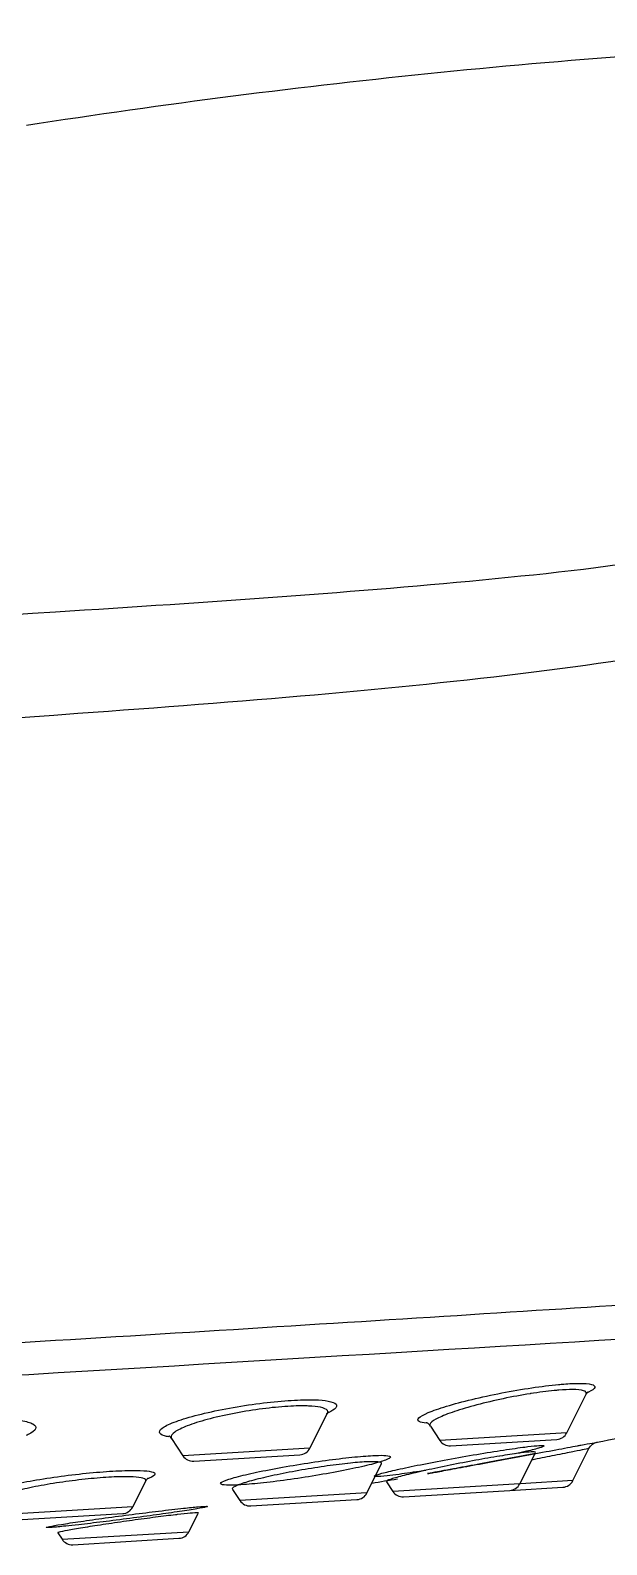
# Model space of a CAD drawing. Extents: x -13271 to -12677, y -11108 to -10688.
# Drawn here: x -13023.28 to -13008.9, y -10780.45 to -10742.65 of the extents above; entities that cross this region are included whole.
import ezdxf

# ---------------------------------------------------------------- set-up
doc = ezdxf.new("R2010")
doc.units = 0
doc.header["$LTSCALE"] = 7
doc.layers.add('41', color=7, linetype='CONTINUOUS')

msp = doc.modelspace()

# ---------------------------------------------------------------- linework, layer by layer
at = {"layer": '41', "color": 7, "linetype": 'Continuous'}
for p, q in [((-13009.89909, -10777.65857), (-13009.41654, -10776.69372)), ((-13016.30791, -10778.04258), (-13015.87864, -10777.18426)), ((-13013.30352, -10777.48948), (-13013.06662, -10777.84836)), ((-13019.75827, -10777.8039), (-13019.47544, -10778.23237)), ((-13012.79831, -10777.98256), (-13010.14947, -10777.82384)), ((-13019.20712, -10778.36657), (-13016.55828, -10778.20785)), ((-13011.07216, -10778.93101), (-13010.68345, -10778.15379)), ((-13009.74777, -10778.85166), (-13009.34836, -10778.05304)), ((-13014.88558, -10779.15951), (-13014.5237, -10778.43592)), ((-13020.72808, -10779.50958), (-13020.405, -10778.86358)), ((-13018.23664, -10779.07126), (-13018.05311, -10779.3493)), ((-13014.3994, -10778.87886), (-13014.39807, -10778.88087)), ((-13014.39807, -10778.88087), (-13014.23969, -10779.12081)), ((-13013.97137, -10779.255), (-13011.32253, -10779.09628)), ((-13011.32243, -10779.09628), (-13009.99814, -10779.01693)), ((-13017.78479, -10779.48349), (-13015.13595, -10779.32478)), ((-13023.62729, -10779.83357), (-13020.97845, -10779.67485)), ((-13019.32492, -10780.12676), (-13019.09798, -10779.67301)), ((-13019.09798, -10779.67301), (-13019.09773, -10779.67249)), ((-13022.59813, -10780.15646), (-13022.49244, -10780.31656)), ((-13022.22413, -10780.45075), (-13019.57529, -10780.29203))]:
    msp.add_line(p, q, dxfattribs=at)
at = {"layer": '41', "color": 3, "linetype": 'Continuous'}
for p, q in [((-13009.89909, -10777.65857), (-13013.06662, -10777.84836)), ((-13016.30791, -10778.04258), (-13019.47544, -10778.23237)), ((-13011.07216, -10778.93101), (-13014.23969, -10779.12081)), ((-13009.74777, -10778.85166), (-13011.05664, -10778.93008)), ((-13020.72808, -10779.50958), (-13023.89561, -10779.69938)), ((-13014.88558, -10779.15951), (-13018.05311, -10779.3493)), ((-13022.49244, -10780.31656), (-13019.32492, -10780.12676))]:
    msp.add_line(p, q, dxfattribs=at)
at = {"layer": '41', "color": 7, "linetype": 'Continuous'}
for centre, radius, start, end in [((-13012.81625, -10777.68309), 0.3, 213.429, 273.429), ((-13010.16741, -10777.52438), 0.3, 273.429, 333.429), ((-13043.9421, -10602.523), 178.78726, 281.223461, 281.591633), ((-13019.22506, -10778.0671), 0.3, 213.429, 273.429), ((-13016.57623, -10777.90839), 0.3, 273.429, 333.429), ((-13043.9421, -10602.523), 178.78726, 279.393221, 279.600632), ((-13013.98931, -10778.95553), 0.3, 213.429, 273.429), ((-13011.34048, -10778.79682), 0.3, 273.429, 333.429), ((-13010.01609, -10778.71746), 0.3, 273.429, 333.429), ((-13020.99639, -10779.37539), 0.3, 273.429, 333.429), ((-13017.80273, -10779.18403), 0.3, 213.429, 273.429), ((-13015.1539, -10779.02532), 0.3, 273.429, 333.429), ((-13019.59323, -10779.99257), 0.3, 273.429, 333.429), ((-13022.24207, -10780.15129), 0.3, 213.429, 273.429)]:
    msp.add_arc(centre, radius, start, end, dxfattribs=at)
at = {"layer": '41', "color": 7, "linetype": 'Continuous', "extrusion": (0.000465633, 2.79002e-05, -1)}
msp.add_arc((13009.077, -10778.18378, -6.36933), 0.3, 25.913004, 79.448047, dxfattribs=at)
at = {"layer": '41', "color": 7, "linetype": 'Continuous'}
for points, knots in [([(-12988.19779, -10742.82665), (-12989.52312, -10742.7658), (-12994.32992, -10742.60914), (-13002.62708, -10742.85395), (-13013.04547, -10743.60553), (-13019.9454, -10744.49355), (-13023.38196, -10745.02581)], [0, 0, 0, 0, 0.11269172, 0.40873709, 0.70478172, 1, 1, 1, 1]), ([(-13002.59125, -10774.96666), (-13007.70538, -10775.27309), (-13014.73823, -10775.69449), (-13026.50884, -10776.39977), (-13030.54944, -10776.64188), (-13038.74342, -10777.13286), (-13042.72689, -10777.37154), (-13054.33682, -10778.06719), (-13061.08038, -10778.47126), (-13068.15054, -10778.8949), (-13069.99448, -10779.00538), (-13072.46576, -10779.15346), (-13073.11062, -10779.1921), (-13073.10798, -10779.19194)], [0, 0, 0, 0, 0.2500072, 0.2500072, 0.37501081, 0.37501081, 0.50001441, 0.50001441, 0.75002161, 0.75002161, 0.87502521, 0.87502521, 1, 1, 1, 1]), ([(-13009.41377, -10776.69457), (-13009.41253, -10776.68976), (-13009.40289, -10776.65398), (-13009.37918, -10776.64077), (-13009.37446, -10776.63675), (-13009.37463, -10776.63642)], [0, 0, 0, 0, 0.0796931, 0.62797243, 1, 1, 1, 1]), ([(-13015.87369, -10777.18425), (-13015.86284, -10777.16214), (-13015.84842, -10777.13107), (-13015.843, -10777.12597), (-13015.84286, -10777.12651)], [0, 0, 0, 0, 0.54137806, 1, 1, 1, 1]), ([(-13013.40731, -10777.39821), (-13013.40749, -10777.39838), (-13013.39733, -10777.40206), (-13013.34267, -10777.42575), (-13013.31825, -10777.47552), (-13013.31167, -10777.4902)], [0, 0, 0, 0, 0.36746217, 0.83433793, 1, 1, 1, 1]), ([(-13019.82786, -10777.73426), (-13019.8266, -10777.73276), (-13019.80616, -10777.73404), (-13019.77602, -10777.78838), (-13019.76447, -10777.80952)], [0, 0, 0, 0, 0.67591892, 1, 1, 1, 1]), ([(-13010.68945, -10778.17871), (-13010.70144, -10778.18094), (-13010.71346, -10778.18317), (-13010.72549, -10778.18541), (-13010.95624, -10778.22834), (-13011.20025, -10778.27373), (-13011.43751, -10778.31785), (-13011.67596, -10778.36219), (-13011.9142, -10778.40648), (-13012.13236, -10778.44703), (-13012.35017, -10778.48752), (-13012.55404, -10778.5254), (-13012.7266, -10778.55746), (-13012.84376, -10778.57923), (-13012.94857, -10778.5987), (-13013.03676, -10778.61509), (-13013.15749, -10778.63751), (-13013.24929, -10778.65456), (-13013.30501, -10778.66491), (-13013.36354, -10778.67578), (-13013.38372, -10778.67953), (-13013.36379, -10778.67583), (-13013.34396, -10778.67215), (-13013.28389, -10778.66099), (-13013.18871, -10778.64331), (-13013.09338, -10778.62561), (-13012.96028, -10778.60088), (-13012.80054, -10778.5712), (-13012.63963, -10778.54131), (-13012.44734, -10778.50557), (-13012.2395, -10778.46695), (-13012.02958, -10778.42793), (-13011.79808, -10778.38489), (-13011.56392, -10778.34135), (-13011.32779, -10778.29745), (-13011.08248, -10778.25182), (-13010.84818, -10778.20824), (-13010.61314, -10778.16451), (-13010.38266, -10778.12163), (-13010.17607, -10778.08318), (-13009.97023, -10778.04487), (-13009.78237, -10778.0099), (-13009.6286, -10777.98127), (-13009.60125, -10777.97618), (-13009.57487, -10777.97127), (-13009.54954, -10777.96655)], [0, 0, 0, 0, 0.00408601, 0.00408601, 0.00408601, 0.08243888, 0.08243888, 0.08243888, 0.16119908, 0.16119908, 0.16119908, 0.23984125, 0.23984125, 0.23984125, 0.292821, 0.292821, 0.292821, 0.36580769, 0.36580769, 0.36580769, 0.44258836, 0.44258836, 0.44258836, 0.51898584, 0.51898584, 0.51898584, 0.59549043, 0.59549043, 0.59549043, 0.67256047, 0.67256047, 0.67256047, 0.75041565, 0.75041565, 0.75041565, 0.82894194, 0.82894194, 0.82894194, 0.90772757, 0.90772757, 0.90772757, 0.98623461, 0.98623461, 0.98623461, 1, 1, 1, 1]), ([(-13010.47237, -10777.9924), (-13010.48416, -10778.00238), (-13010.51936, -10778.01652), (-13010.57644, -10778.03414), (-13010.65079, -10778.05709), (-13010.76425, -10778.08658), (-13010.90725, -10778.12015), (-13010.98957, -10778.13948), (-13011.08296, -10778.16046), (-13011.18469, -10778.1825)], [0, 0, 0, 0, 0.32757609, 0.32757609, 0.32757609, 0.75432066, 0.75432066, 0.75432066, 1, 1, 1, 1]), ([(-13014.31348, -10778.28322), (-13014.33188, -10778.29956), (-13014.36969, -10778.3188), (-13014.42557, -10778.34018), (-13014.50583, -10778.37088), (-13014.62554, -10778.40683), (-13014.77473, -10778.44507), (-13014.92524, -10778.48365), (-13015.1099, -10778.52562), (-13015.3135, -10778.56753), (-13015.51789, -10778.60961), (-13015.74705, -10778.65278), (-13015.98199, -10778.69347), (-13016.21625, -10778.73404), (-13016.46279, -10778.77326), (-13016.70088, -10778.80781), (-13016.93696, -10778.84206), (-13017.17133, -10778.87268), (-13017.38406, -10778.89703), (-13017.59464, -10778.92112), (-13017.78987, -10778.93975), (-13017.95326, -10778.95131), (-13018.06353, -10778.95911), (-13018.16126, -10778.96387), (-13018.24265, -10778.9654), (-13018.3557, -10778.96752), (-13018.43927, -10778.96338), (-13018.48737, -10778.95333), (-13018.50132, -10778.95041), (-13018.51238, -10778.94697), (-13018.52054, -10778.94304)], [0, 0, 0, 0, 0.08111143, 0.08111143, 0.08111143, 0.19762573, 0.19762573, 0.19762573, 0.31519249, 0.31519249, 0.31519249, 0.43322962, 0.43322962, 0.43322962, 0.55093401, 0.55093401, 0.55093401, 0.66764616, 0.66764616, 0.66764616, 0.7831567, 0.7831567, 0.7831567, 0.86049951, 0.86049951, 0.86049951, 0.96859642, 0.96859642, 0.96859642, 1, 1, 1, 1]), ([(-13013.4175, -10778.59606), (-13013.44317, -10778.60016), (-13013.4686, -10778.60419), (-13013.49376, -10778.60816), (-13013.70899, -10778.64207), (-13013.90992, -10778.67175), (-13014.07934, -10778.69463), (-13014.19413, -10778.71013), (-13014.29651, -10778.7228), (-13014.38233, -10778.73214), (-13014.49981, -10778.74491), (-13014.58844, -10778.75162), (-13014.64158, -10778.75176), (-13014.67107, -10778.75184), (-13014.69002, -10778.74989), (-13014.69824, -10778.74601)], [0, 0, 0, 0, 0.03618942, 0.03618942, 0.03618942, 0.34585586, 0.34585586, 0.34585586, 0.55401511, 0.55401511, 0.55401511, 0.84068643, 0.84068643, 0.84068643, 1, 1, 1, 1]), ([(-13020.40371, -10778.86563), (-13020.39155, -10778.843), (-13020.36891, -10778.8036), (-13020.34372, -10778.78524), (-13020.33947, -10778.78246), (-13020.33952, -10778.78243)], [0, 0, 0, 0, 0.32595137, 0.70593646, 1, 1, 1, 1]), ([(-13018.86616, -10779.49827), (-13018.86903, -10779.50104), (-13018.87998, -10779.50486), (-13018.89898, -10779.50968), (-13018.93993, -10779.52007), (-13019.01935, -10779.53536), (-13019.13059, -10779.5543), (-13019.24215, -10779.57329), (-13019.38878, -10779.59647), (-13019.55833, -10779.6219), (-13019.72846, -10779.64743), (-13019.92635, -10779.67593), (-13020.13565, -10779.70507), (-13020.34549, -10779.73428), (-13020.57258, -10779.76492), (-13020.79815, -10779.79447), (-13021.02383, -10779.82403), (-13021.25423, -10779.85331), (-13021.47018, -10779.87987), (-13021.68574, -10779.90638), (-13021.89288, -10779.93092), (-13022.07426, -10779.95143), (-13022.19329, -10779.96489), (-13022.3032, -10779.97685), (-13022.39994, -10779.98686), (-13022.54186, -10780.00154), (-13022.65817, -10780.0123), (-13022.73974, -10780.01829), (-13022.82379, -10780.02446), (-13022.87318, -10780.02573), (-13022.88384, -10780.02199), (-13022.88445, -10780.02178), (-13022.88493, -10780.02155), (-13022.88529, -10780.02131)], [0, 0, 0, 0, 0.05053975, 0.05053975, 0.05053975, 0.15945049, 0.15945049, 0.15945049, 0.26868175, 0.26868175, 0.26868175, 0.37830198, 0.37830198, 0.37830198, 0.48821004, 0.48821004, 0.48821004, 0.59817764, 0.59817764, 0.59817764, 0.70794909, 0.70794909, 0.70794909, 0.77939735, 0.77939735, 0.77939735, 0.88497712, 0.88497712, 0.88497712, 0.99384724, 0.99384724, 0.99384724, 1, 1, 1, 1])]:
    msp.add_open_spline(points, degree=3, knots=knots, dxfattribs=at)
at = {"layer": '41', "color": 3, "linetype": 'Continuous'}
for points, knots in [([(-13022.65459, -10757.16517), (-13018.8033, -10756.9165), (-13015.09485, -10756.67107), (-13008.26961, -10755.99669), (-13005.11026, -10755.62691), (-13002.74763, -10754.24946)], [0, 0, 0, 0, 0.5, 0.5, 1, 1, 1, 1]), ([(-13001.63698, -10756.3491), (-13004.08815, -10757.65887), (-13007.23054, -10758.23731), (-13014.22092, -10759.10911), (-13018.01296, -10759.41015), (-13022.09681, -10759.70468)], [0, 0, 0, 0, 0.5, 0.5, 1, 1, 1, 1]), ([(-13075.06707, -10760.49887), (-13075.06707, -10760.49887), (-13075.06707, -10760.49887), (-13075.06839, -10760.49898), (-13074.69063, -10760.47534), (-13073.23647, -10760.38098), (-13072.14703, -10760.30788), (-13069.30211, -10760.12498), (-13067.57683, -10760.0178), (-13063.52327, -10759.76015), (-13061.19697, -10759.61116), (-13056.16295, -10759.28855), (-13053.3934, -10759.11339), (-13047.59488, -10758.74478), (-13044.58596, -10758.55042), (-13035.23096, -10757.95553), (-13028.78664, -10757.55535), (-13022.65495, -10757.16468)], [0, 0, 0, 0, 0.00008261, 0.00008261, 0.12507228, 0.12507228, 0.25006195, 0.25006195, 0.37505163, 0.37505163, 0.5000413, 0.5000413, 0.62503098, 0.62503098, 0.75002065, 0.75002065, 1, 1, 1, 1]), ([(-13022.09677, -10759.70529), (-13028.45044, -10760.16473), (-13035.16522, -10760.63753), (-13044.9266, -10761.33221), (-13048.06941, -10761.55709), (-13054.13353, -10761.98318), (-13057.02859, -10762.18474), (-13062.29412, -10762.55155), (-13064.72978, -10762.71873), (-13068.96968, -10763.00554), (-13070.77519, -10763.12402), (-13073.75323, -10763.32456), (-13074.8918, -10763.40333), (-13076.41287, -10763.5053), (-13076.80813, -10763.53085), (-13076.80678, -10763.53072), (-13076.80678, -10763.53072), (-13076.80678, -10763.53072)], [0, 0, 0, 0, 0.24999957, 0.24999957, 0.37499936, 0.37499936, 0.49999915, 0.49999915, 0.62499893, 0.62499893, 0.74999872, 0.74999872, 0.87499851, 0.87499851, 0.99999829, 0.99999829, 1, 1, 1, 1]), ([(-13074.13584, -10778.44451), (-13074.13584, -10778.44451), (-13074.13584, -10778.44451), (-13074.13401, -10778.4444), (-13073.46465, -10778.40338), (-13070.91855, -10778.24944), (-13069.02149, -10778.13526), (-13061.75719, -10777.70032), (-13054.83046, -10777.28781), (-13042.92461, -10776.57611), (-13038.83979, -10776.33156), (-13030.43737, -10775.82485), (-13026.29941, -10775.57351), (-13018.25853, -10775.07907), (-13014.44986, -10774.84164), (-13007.52562, -10774.40031), (-13004.44365, -10774.19777), (-13001.87703, -10774.02194)], [0, 0, 0, 0, 0.00000992, 0.00000992, 0.12500868, 0.12500868, 0.25000744, 0.25000744, 0.50000496, 0.50000496, 0.62500372, 0.62500372, 0.75000248, 0.75000248, 0.87500124, 0.87500124, 1, 1, 1, 1]), ([(-13013.40125, -10777.41523), (-13013.4858, -10777.4083), (-13013.5469, -10777.39545), (-13013.58128, -10777.37737), (-13013.62407, -10777.35485), (-13013.62665, -10777.32363), (-13013.5896, -10777.28633), (-13013.55186, -10777.24833), (-13013.472, -10777.20301), (-13013.35702, -10777.15405), (-13013.23981, -10777.10414), (-13013.08293, -10777.04911), (-13012.89925, -10776.99341), (-13012.71346, -10776.93708), (-13012.49507, -10776.87851), (-13012.26204, -10776.82257), (-13012.02936, -10776.76672), (-13011.7755, -10776.71193), (-13011.5219, -10776.66294), (-13011.27187, -10776.61464), (-13011.015, -10776.57063), (-13010.77353, -10776.53482), (-13010.53701, -10776.49975), (-13010.3086, -10776.47158), (-13010.10812, -10776.45283), (-13010.06304, -10776.44862), (-13010.01916, -10776.44485), (-13009.97668, -10776.44155)], [0, 0, 0, 0, 0.09753048, 0.09753048, 0.09753048, 0.21894146, 0.21894146, 0.21894146, 0.34266654, 0.34266654, 0.34266654, 0.46881819, 0.46881819, 0.46881819, 0.59646415, 0.59646415, 0.59646415, 0.7239495, 0.7239495, 0.7239495, 0.84963518, 0.84963518, 0.84963518, 0.97271378, 0.97271378, 0.97271378, 1, 1, 1, 1]), ([(-13009.97668, -10776.44155), (-13009.83306, -10776.43037), (-13009.7041, -10776.42447), (-13009.5963, -10776.42414), (-13009.4579, -10776.4237), (-13009.35137, -10776.43252), (-13009.28494, -10776.44974), (-13009.21806, -10776.46709), (-13009.18998, -10776.49342), (-13009.20218, -10776.52646), (-13009.21459, -10776.56008), (-13009.26895, -10776.60153), (-13009.36025, -10776.64741), (-13009.37486, -10776.65475), (-13009.39048, -10776.66224), (-13009.40707, -10776.66985)], [0, 0, 0, 0, 0.19512108, 0.19512108, 0.19512108, 0.44703234, 0.44703234, 0.44703234, 0.70065478, 0.70065478, 0.70065478, 0.95868728, 0.95868728, 0.95868728, 1, 1, 1, 1]), ([(-13019.82656, -10777.75734), (-13019.86909, -10777.75052), (-13019.90618, -10777.7425), (-13019.93732, -10777.73337), (-13020.01853, -10777.70955), (-13020.06128, -10777.67752), (-13020.06291, -10777.63995), (-13020.06458, -10777.60166), (-13020.02362, -10777.55659), (-13019.94384, -10777.50841), (-13019.86265, -10777.45938), (-13019.73904, -10777.40578), (-13019.58312, -10777.35199), (-13019.42598, -10777.29778), (-13019.23161, -10777.24187), (-13019.01594, -10777.18895), (-13018.80151, -10777.13633), (-13018.55992, -10777.0852), (-13018.31154, -10777.04001), (-13018.06738, -10776.99559), (-13017.8097, -10776.95567), (-13017.56072, -10776.92382), (-13017.31687, -10776.89262), (-13017.07449, -10776.86829), (-13016.85436, -10776.85297), (-13016.63749, -10776.83788), (-13016.43621, -10776.83112), (-13016.26715, -10776.8332), (-13016.24185, -10776.83352), (-13016.2172, -10776.83402), (-13016.19323, -10776.83472)], [0, 0, 0, 0, 0.0440734, 0.0440734, 0.0440734, 0.15924436, 0.15924436, 0.15924436, 0.27666216, 0.27666216, 0.27666216, 0.39619688, 0.39619688, 0.39619688, 0.51670419, 0.51670419, 0.51670419, 0.636541, 0.636541, 0.636541, 0.7543325, 0.7543325, 0.7543325, 0.8696621, 0.8696621, 0.8696621, 0.98324186, 0.98324186, 0.98324186, 1, 1, 1, 1]), ([(-13016.19323, -10776.83472), (-13016.05712, -10776.83868), (-13015.94204, -10776.84899), (-13015.85444, -10776.86497), (-13015.75049, -10776.88392), (-13015.68287, -10776.91136), (-13015.65622, -10776.94495), (-13015.62905, -10776.97917), (-13015.64365, -10777.0207), (-13015.6982, -10777.0661), (-13015.74148, -10777.10212), (-13015.8108, -10777.14135), (-13015.90233, -10777.18181)], [0, 0, 0, 0, 0.22890551, 0.22890551, 0.22890551, 0.50156057, 0.50156057, 0.50156057, 0.77947272, 0.77947272, 0.77947272, 1, 1, 1, 1]), ([(-13010.09911, -10776.59386), (-13010.13721, -10776.5969), (-13010.17657, -10776.6004), (-13010.21701, -10776.60434), (-13010.39395, -10776.62158), (-13010.59527, -10776.64779), (-13010.80354, -10776.68066), (-13010.80699, -10776.6812), (-13010.81043, -10776.68175), (-13010.81388, -10776.68229), (-13011.03023, -10776.71662), (-13011.26016, -10776.75907), (-13011.48331, -10776.80582), (-13011.7094, -10776.85319), (-13011.93515, -10776.90635), (-13012.14131, -10776.96072), (-13012.34726, -10777.01504), (-13012.53954, -10777.07211), (-13012.70234, -10777.12722), (-13012.86265, -10777.18149), (-13012.99878, -10777.23535), (-13013.09965, -10777.28446), (-13013.19807, -10777.33238), (-13013.2655, -10777.37704), (-13013.296, -10777.41477), (-13013.31667, -10777.44033), (-13013.32074, -10777.46317), (-13013.30806, -10777.48238)], [0, 0, 0, 0, 0.03171759, 0.03171759, 0.03171759, 0.17245647, 0.17245647, 0.17245647, 0.1747492, 0.1747492, 0.1747492, 0.32082646, 0.32082646, 0.32082646, 0.46881451, 0.46881451, 0.46881451, 0.61660293, 0.61660293, 0.61660293, 0.76204923, 0.76204923, 0.76204923, 0.90392177, 0.90392177, 0.90392177, 1, 1, 1, 1]), ([(-13009.41495, -10776.69051), (-13009.41388, -10776.68839), (-13009.41295, -10776.6863), (-13009.41216, -10776.68424), (-13009.39945, -10776.65111), (-13009.42301, -10776.62446), (-13009.48173, -10776.60659), (-13009.54007, -10776.58885), (-13009.6348, -10776.5793), (-13009.75845, -10776.57884), (-13009.85478, -10776.57848), (-13009.97033, -10776.58357), (-13010.09911, -10776.59386)], [0, 0, 0, 0, 0.02201422, 0.02201422, 0.02201422, 0.37594098, 0.37594098, 0.37594098, 0.72761787, 0.72761787, 0.72761787, 1, 1, 1, 1]), ([(-13016.34603, -10776.98889), (-13016.36742, -10776.98803), (-13016.38943, -10776.98736), (-13016.41202, -10776.98689), (-13016.56057, -10776.98375), (-13016.73748, -10776.98901), (-13016.92819, -10777.00227), (-13016.93136, -10777.00249), (-13016.93454, -10777.00271), (-13016.93772, -10777.00294), (-13017.13502, -10777.01689), (-13017.35247, -10777.03975), (-13017.57089, -10777.06945), (-13017.79386, -10777.09977), (-13018.02441, -10777.13811), (-13018.2422, -10777.181), (-13018.46357, -10777.2246), (-13018.67831, -10777.27418), (-13018.86808, -10777.32541), (-13019.05856, -10777.37683), (-13019.22942, -10777.4314), (-13019.36664, -10777.48456), (-13019.50231, -10777.53712), (-13019.60889, -10777.58976), (-13019.67772, -10777.63823), (-13019.74501, -10777.68562), (-13019.778, -10777.73029), (-13019.77355, -10777.76859), (-13019.77243, -10777.77825), (-13019.76891, -10777.78756), (-13019.76305, -10777.79649)], [0, 0, 0, 0, 0.01931968, 0.01931968, 0.01931968, 0.14812509, 0.14812509, 0.14812509, 0.1502386, 0.1502386, 0.1502386, 0.28323716, 0.28323716, 0.28323716, 0.41904431, 0.41904431, 0.41904431, 0.55708616, 0.55708616, 0.55708616, 0.69560412, 0.69560412, 0.69560412, 0.83249456, 0.83249456, 0.83249456, 0.96627177, 0.96627177, 0.96627177, 1, 1, 1, 1]), ([(-13015.87145, -10777.16956), (-13015.85954, -10777.1455), (-13015.85983, -10777.12315), (-13015.87268, -10777.10317), (-13015.89452, -10777.06922), (-13015.95327, -10777.0412), (-13016.04499, -10777.02148), (-13016.12232, -10777.00485), (-13016.22461, -10776.99374), (-13016.34603, -10776.98889)], [0, 0, 0, 0, 0.24238021, 0.24238021, 0.24238021, 0.65413828, 0.65413828, 0.65413828, 1, 1, 1, 1]), ([(-13023.94718, -10777.31514), (-13023.78341, -10777.32154), (-13023.63832, -10777.33427), (-13023.52051, -10777.35243), (-13023.38416, -10777.37346), (-13023.2811, -10777.40233), (-13023.21882, -10777.43661), (-13023.15528, -10777.47159), (-13023.13244, -10777.51313), (-13023.1516, -10777.55786), (-13023.1711, -10777.60336), (-13023.23462, -10777.6534), (-13023.33697, -10777.70389), (-13023.3524, -10777.7115), (-13023.36879, -10777.71916), (-13023.38608, -10777.72684)], [0, 0, 0, 0, 0.21123483, 0.21123483, 0.21123483, 0.45651787, 0.45651787, 0.45651787, 0.70681334, 0.70681334, 0.70681334, 0.96156263, 0.96156263, 0.96156263, 1, 1, 1, 1]), ([(-13014.69824, -10778.74601), (-13014.70567, -10778.7425), (-13014.70434, -10778.7374), (-13014.69412, -10778.7308), (-13014.67254, -10778.71685), (-13014.61077, -10778.69579), (-13014.51419, -10778.66937), (-13014.41687, -10778.64275), (-13014.28159, -10778.60998), (-13014.11962, -10778.57375), (-13013.95602, -10778.53716), (-13013.76075, -10778.49605), (-13013.54985, -10778.45379), (-13013.33723, -10778.41118), (-13013.10288, -10778.36622), (-13012.86609, -10778.32262), (-13012.62867, -10778.2789), (-13012.38221, -10778.23534), (-13012.1473, -10778.19558), (-13011.91335, -10778.15598), (-13011.68432, -10778.11906), (-13011.47968, -10778.08797), (-13011.2769, -10778.05717), (-13011.09241, -10778.03124), (-13010.94203, -10778.01242), (-13010.9163, -10778.00921), (-13010.89147, -10778.00618), (-13010.86761, -10778.00336)], [0, 0, 0, 0, 0.06098801, 0.06098801, 0.06098801, 0.18972137, 0.18972137, 0.18972137, 0.31944961, 0.31944961, 0.31944961, 0.45050416, 0.45050416, 0.45050416, 0.58265156, 0.58265156, 0.58265156, 0.71517139, 0.71517139, 0.71517139, 0.84715913, 0.84715913, 0.84715913, 0.97794088, 0.97794088, 0.97794088, 1, 1, 1, 1]), ([(-13010.86761, -10778.00336), (-13010.7531, -10777.98981), (-13010.65988, -10777.98084), (-13010.59342, -10777.97698), (-13010.51379, -10777.97235), (-13010.47087, -10777.97499), (-13010.46809, -10777.98468), (-13010.46746, -10777.98688), (-13010.4689, -10777.98946), (-13010.47237, -10777.9924)], [0, 0, 0, 0, 0.40368727, 0.40368727, 0.40368727, 0.88946728, 0.88946728, 0.88946728, 1, 1, 1, 1]), ([(-13009.54954, -10777.96655), (-13009.43339, -10777.94492), (-13009.33825, -10777.92721), (-13009.26978, -10777.91446), (-13009.18741, -10777.89912), (-13009.1419, -10777.89064), (-13009.13722, -10777.88977), (-13009.13695, -10777.88972), (-13009.13681, -10777.88969), (-13009.13682, -10777.8897)], [0, 0, 0, 0, 0.43856435, 0.43856435, 0.43856435, 0.96868127, 0.96868127, 0.96868127, 1, 1, 1, 1]), ([(-13018.52054, -10778.94304), (-13018.5422, -10778.93262), (-13018.54341, -10778.91874), (-13018.52392, -10778.90198), (-13018.49687, -10778.87872), (-13018.42925, -10778.84928), (-13018.3269, -10778.8161), (-13018.22351, -10778.78258), (-13018.08187, -10778.74432), (-13017.91369, -10778.70445), (-13017.74423, -10778.66429), (-13017.54314, -10778.62138), (-13017.32699, -10778.57928), (-13017.11044, -10778.5371), (-13016.87274, -10778.49456), (-13016.63368, -10778.45523), (-13016.39578, -10778.41609), (-13016.14987, -10778.37903), (-13015.91676, -10778.34723), (-13015.68584, -10778.31573), (-13015.46101, -10778.28851), (-13015.26139, -10778.26791), (-13015.06373, -10778.24752), (-13014.88529, -10778.23307), (-13014.74109, -10778.22577), (-13014.72112, -10778.22476), (-13014.70175, -10778.22388), (-13014.68301, -10778.22313)], [0, 0, 0, 0, 0.09095649, 0.09095649, 0.09095649, 0.21719357, 0.21719357, 0.21719357, 0.3447223, 0.3447223, 0.3447223, 0.47325015, 0.47325015, 0.47325015, 0.60203617, 0.60203617, 0.60203617, 0.73020669, 0.73020669, 0.73020669, 0.85715845, 0.85715845, 0.85715845, 0.98284135, 0.98284135, 0.98284135, 1, 1, 1, 1]), ([(-13014.85498, -10778.38093), (-13014.87162, -10778.38155), (-13014.88881, -10778.3823), (-13014.90654, -10778.38317), (-13015.03285, -10778.38941), (-13015.189, -10778.40242), (-13015.36192, -10778.4211), (-13015.36429, -10778.42136), (-13015.36666, -10778.42162), (-13015.36903, -10778.42187), (-13015.54648, -10778.44115), (-13015.74639, -10778.4669), (-13015.95142, -10778.49688), (-13016.15823, -10778.52713), (-13016.37617, -10778.56254), (-13016.58656, -10778.60009), (-13016.79764, -10778.63777), (-13017.00712, -10778.67866), (-13017.19746, -10778.71934), (-13017.38696, -10778.75985), (-13017.56277, -10778.80129), (-13017.71044, -10778.84025), (-13017.85649, -10778.87879), (-13017.979, -10778.91595), (-13018.06787, -10778.9487), (-13018.15551, -10778.981), (-13018.21279, -10779.00987), (-13018.23473, -10779.0329), (-13018.2452, -10779.04389), (-13018.24776, -10779.0537), (-13018.24246, -10779.06214)], [0, 0, 0, 0, 0.0177892, 0.0177892, 0.0177892, 0.14632968, 0.14632968, 0.14632968, 0.14806327, 0.14806327, 0.14806327, 0.27965966, 0.27965966, 0.27965966, 0.41240088, 0.41240088, 0.41240088, 0.54555396, 0.54555396, 0.54555396, 0.67808879, 0.67808879, 0.67808879, 0.80913312, 0.80913312, 0.80913312, 0.93833911, 0.93833911, 0.93833911, 1, 1, 1, 1]), ([(-13014.52119, -10778.43087), (-13014.52014, -10778.42879), (-13014.51945, -10778.42677), (-13014.51911, -10778.42482), (-13014.51574, -10778.40528), (-13014.54793, -10778.39139), (-13014.61337, -10778.38434), (-13014.66978, -10778.37826), (-13014.75202, -10778.37709), (-13014.85498, -10778.38093)], [0, 0, 0, 0, 0.05114208, 0.05114208, 0.05114208, 0.56153972, 0.56153972, 0.56153972, 1, 1, 1, 1]), ([(-13014.68301, -10778.22313), (-13014.56694, -10778.21851), (-13014.47402, -10778.21902), (-13014.40989, -10778.22463), (-13014.33547, -10778.23113), (-13014.29816, -10778.24468), (-13014.30066, -10778.26413), (-13014.30141, -10778.26994), (-13014.30572, -10778.27632), (-13014.31348, -10778.28322)], [0, 0, 0, 0, 0.39800772, 0.39800772, 0.39800772, 0.86149669, 0.86149669, 0.86149669, 1, 1, 1, 1]), ([(-13011.03455, -10778.16087), (-13011.05581, -10778.16354), (-13011.07792, -10778.1664), (-13011.10084, -10778.16945), (-13011.23259, -10778.18701), (-13011.39374, -10778.21124), (-13011.57064, -10778.2401), (-13011.57359, -10778.24058), (-13011.57654, -10778.24106), (-13011.57949, -10778.24154), (-13011.76137, -10778.27129), (-13011.96476, -10778.30671), (-13012.17213, -10778.34477), (-13012.37998, -10778.38292), (-13012.59771, -10778.4248), (-13012.80701, -10778.46692), (-13013.0152, -10778.50881), (-13013.22084, -10778.55209), (-13013.407, -10778.59322), (-13013.59102, -10778.63387), (-13013.76102, -10778.67352), (-13013.90312, -10778.70892), (-13014.04325, -10778.74383), (-13014.15998, -10778.77554), (-13014.24364, -10778.80142), (-13014.32636, -10778.82701), (-13014.37892, -10778.84756), (-13014.39672, -10778.86132), (-13014.40283, -10778.86604), (-13014.4049, -10778.87001), (-13014.40296, -10778.87319)], [0, 0, 0, 0, 0.02259992, 0.02259992, 0.02259992, 0.15434728, 0.15434728, 0.15434728, 0.15650965, 0.15650965, 0.15650965, 0.29158643, 0.29158643, 0.29158643, 0.42696342, 0.42696342, 0.42696342, 0.56158767, 0.56158767, 0.56158767, 0.6946205, 0.6946205, 0.6946205, 0.82578677, 0.82578677, 0.82578677, 0.95547794, 0.95547794, 0.95547794, 1, 1, 1, 1]), ([(-13010.68068, -10778.14821), (-13010.68009, -10778.14703), (-13010.67989, -10778.14592), (-13010.68009, -10778.14489), (-13010.68198, -10778.13514), (-13010.71981, -10778.13218), (-13010.79053, -10778.13628), (-13010.84955, -10778.13969), (-13010.93256, -10778.14806), (-13011.03455, -10778.16087)], [0, 0, 0, 0, 0.05434681, 0.05434681, 0.05434681, 0.57082269, 0.57082269, 0.57082269, 1, 1, 1, 1]), ([(-13009.71581, -10778.12409), (-13009.73842, -10778.12865), (-13009.76196, -10778.1334), (-13009.78637, -10778.13832), (-13009.92257, -10778.16578), (-13010.08857, -10778.19929), (-13010.27009, -10778.236), (-13010.27132, -10778.23625), (-13010.27255, -10778.23649), (-13010.27378, -10778.23674), (-13010.42826, -10778.26798), (-13010.59756, -10778.30226), (-13010.77137, -10778.33752)], [0, 0, 0, 0, 0.08687725, 0.08687725, 0.08687725, 0.57869502, 0.57869502, 0.57869502, 0.58197737, 0.58197737, 0.58197737, 1, 1, 1, 1]), ([(-13009.34673, -10778.04976), (-13009.34672, -10778.04976), (-13009.34684, -10778.04979), (-13009.34709, -10778.04984), (-13009.35128, -10778.05068), (-13009.39205, -10778.05888), (-13009.46576, -10778.07372), (-13009.527, -10778.08605), (-13009.61208, -10778.10318), (-13009.71581, -10778.12409)], [0, 0, 0, 0, 0.03154278, 0.03154278, 0.03154278, 0.56163883, 0.56163883, 0.56163883, 1, 1, 1, 1]), ([(-13024.22633, -10779.27665), (-13024.29451, -10779.26843), (-13024.34517, -10779.25715), (-13024.37612, -10779.24324), (-13024.4205, -10779.2233), (-13024.42545, -10779.1974), (-13024.39093, -10779.1677), (-13024.35606, -10779.1377), (-13024.28, -10779.103), (-13024.16912, -10779.06645), (-13024.05745, -10779.02964), (-13023.90738, -10778.98993), (-13023.73122, -10778.95061), (-13023.5549, -10778.91125), (-13023.34753, -10778.87117), (-13023.12629, -10778.83376), (-13022.9063, -10778.79656), (-13022.66643, -10778.76095), (-13022.42684, -10778.72997), (-13022.1896, -10778.69929), (-13021.94599, -10778.67231), (-13021.71662, -10778.65133), (-13021.48943, -10778.63055), (-13021.2699, -10778.61509), (-13021.0764, -10778.60624), (-13020.8674, -10778.59669), (-13020.68241, -10778.5946), (-13020.53917, -10778.60013)], [0, 0, 0, 0, 0.07892877, 0.07892877, 0.07892877, 0.19225186, 0.19225186, 0.19225186, 0.3066963, 0.3066963, 0.3066963, 0.42196178, 0.42196178, 0.42196178, 0.53734649, 0.53734649, 0.53734649, 0.65208022, 0.65208022, 0.65208022, 0.76568201, 0.76568201, 0.76568201, 0.87818429, 0.87818429, 0.87818429, 1, 1, 1, 1]), ([(-13020.71952, -10778.75847), (-13020.72965, -10778.75795), (-13020.74, -10778.75747), (-13020.75056, -10778.75704), (-13020.87092, -10778.75211), (-13021.02171, -10778.75335), (-13021.1906, -10778.76066), (-13021.19223, -10778.76073), (-13021.19387, -10778.7608), (-13021.19551, -10778.76087), (-13021.36727, -10778.76841), (-13021.56242, -10778.78242), (-13021.76425, -10778.80169), (-13021.96797, -10778.82114), (-13022.18433, -10778.84651), (-13022.39467, -10778.87561), (-13022.60693, -10778.90497), (-13022.81916, -10778.93895), (-13023.01328, -10778.97466), (-13023.20822, -10779.01051), (-13023.39046, -10779.04912), (-13023.54482, -10779.08724), (-13023.69867, -10779.12524), (-13023.82914, -10779.16382), (-13023.92552, -10779.19981), (-13024.02092, -10779.23543), (-13024.08555, -10779.26949), (-13024.11401, -10779.29921), (-13024.13178, -10779.31776), (-13024.13575, -10779.33492), (-13024.12596, -10779.35016)], [0, 0, 0, 0, 0.01094348, 0.01094348, 0.01094348, 0.137423, 0.137423, 0.137423, 0.13862898, 0.13862898, 0.13862898, 0.26702686, 0.26702686, 0.26702686, 0.39664376, 0.39664376, 0.39664376, 0.52744762, 0.52744762, 0.52744762, 0.65878782, 0.65878782, 0.65878782, 0.78966331, 0.78966331, 0.78966331, 0.91916526, 0.91916526, 0.91916526, 1, 1, 1, 1]), ([(-13020.40389, -10778.86135), (-13020.40317, -10778.85995), (-13020.40255, -10778.85856), (-13020.40203, -10778.85718), (-13020.39169, -10778.83017), (-13020.41695, -10778.80723), (-13020.47614, -10778.79027), (-13020.52991, -10778.77486), (-13020.61287, -10778.764), (-13020.71952, -10778.75847)], [0, 0, 0, 0, 0.02600777, 0.02600777, 0.02600777, 0.53693592, 0.53693592, 0.53693592, 1, 1, 1, 1]), ([(-13020.53917, -10778.60013), (-13020.41832, -10778.60479), (-13020.32389, -10778.61494), (-13020.26205, -10778.62982), (-13020.19392, -10778.64623), (-13020.16375, -10778.66884), (-13020.17363, -10778.69577), (-13020.18361, -10778.72297), (-13020.2347, -10778.75531), (-13020.32253, -10778.79014), (-13020.33185, -10778.79384), (-13020.34161, -10778.79757), (-13020.3518, -10778.80134)], [0, 0, 0, 0, 0.29950088, 0.29950088, 0.29950088, 0.63031967, 0.63031967, 0.63031967, 0.96453385, 0.96453385, 0.96453385, 1, 1, 1, 1]), ([(-13019.46296, -10779.54191), (-13019.31929, -10779.52646), (-13019.19581, -10779.51418), (-13019.10088, -10779.50591), (-13018.99542, -10779.49672), (-13018.92262, -10779.49226), (-13018.88852, -10779.49291), (-13018.87029, -10779.49325), (-13018.86286, -10779.49506), (-13018.86616, -10779.49826)], [0, 0, 0, 0, 0.36902659, 0.36902659, 0.36902659, 0.78015609, 0.78015609, 0.78015609, 1, 1, 1, 1]), ([(-13022.88529, -10780.02131), (-13022.89126, -10780.01724), (-13022.86319, -10780.00867), (-13022.80309, -10779.99622), (-13022.73927, -10779.983), (-13022.63759, -10779.96504), (-13022.50654, -10779.94383), (-13022.37505, -10779.92256), (-13022.2104, -10779.89743), (-13022.02619, -10779.87052), (-13021.84136, -10779.84352), (-13021.63176, -10779.81399), (-13021.4147, -10779.78436), (-13021.19719, -10779.75467), (-13020.96619, -10779.72406), (-13020.74082, -10779.69507), (-13020.5155, -10779.66609), (-13020.28958, -10779.63793), (-13020.08188, -10779.61294), (-13019.85354, -10779.58546), (-13019.64002, -10779.56096), (-13019.46296, -10779.54191)], [0, 0, 0, 0, 0.13299775, 0.13299775, 0.13299775, 0.27420903, 0.27420903, 0.27420903, 0.41588414, 0.41588414, 0.41588414, 0.55804438, 0.55804438, 0.55804438, 0.70049927, 0.70049927, 0.70049927, 0.8429267, 0.8429267, 0.8429267, 1, 1, 1, 1]), ([(-13019.61677, -10779.70035), (-13019.63143, -10779.70203), (-13019.64633, -10779.70374), (-13019.66148, -10779.7055), (-13019.8068, -10779.72234), (-13019.97707, -10779.74328), (-13020.15802, -10779.76659), (-13020.15897, -10779.76671), (-13020.15993, -10779.76683), (-13020.16088, -10779.76696), (-13020.34314, -10779.79044), (-13020.54125, -10779.81695), (-13020.7386, -10779.84429), (-13020.93568, -10779.8716), (-13021.13746, -10779.90048), (-13021.32722, -10779.92855), (-13021.51622, -10779.95651), (-13021.69848, -10779.98443), (-13021.859, -10780.01002), (-13022.01862, -10780.03546), (-13022.1611, -10780.05929), (-13022.27471, -10780.07954), (-13022.3877, -10780.09967), (-13022.47519, -10780.1168), (-13022.52992, -10780.12951), (-13022.579, -10780.1409), (-13022.60292, -10780.149), (-13022.6002, -10780.15328)], [0, 0, 0, 0, 0.01469137, 0.01469137, 0.01469137, 0.15767582, 0.15767582, 0.15767582, 0.15841951, 0.15841951, 0.15841951, 0.30234717, 0.30234717, 0.30234717, 0.44606518, 0.44606518, 0.44606518, 0.58919008, 0.58919008, 0.58919008, 0.73150347, 0.73150347, 0.73150347, 0.87304725, 0.87304725, 0.87304725, 1, 1, 1, 1]), ([(-13019.09171, -10779.66013), (-13019.0906, -10779.65748), (-13019.0972, -10779.65591), (-13019.11156, -10779.65547), (-13019.14134, -10779.65456), (-13019.20532, -10779.65849), (-13019.29811, -10779.66693), (-13019.38162, -10779.67452), (-13019.49033, -10779.68592), (-13019.61677, -10779.70035)], [0, 0, 0, 0, 0.20269188, 0.20269188, 0.20269188, 0.62290322, 0.62290322, 0.62290322, 1, 1, 1, 1])]:
    msp.add_open_spline(points, degree=3, knots=knots, dxfattribs=at)

doc.saveas('drawing.dxf')
